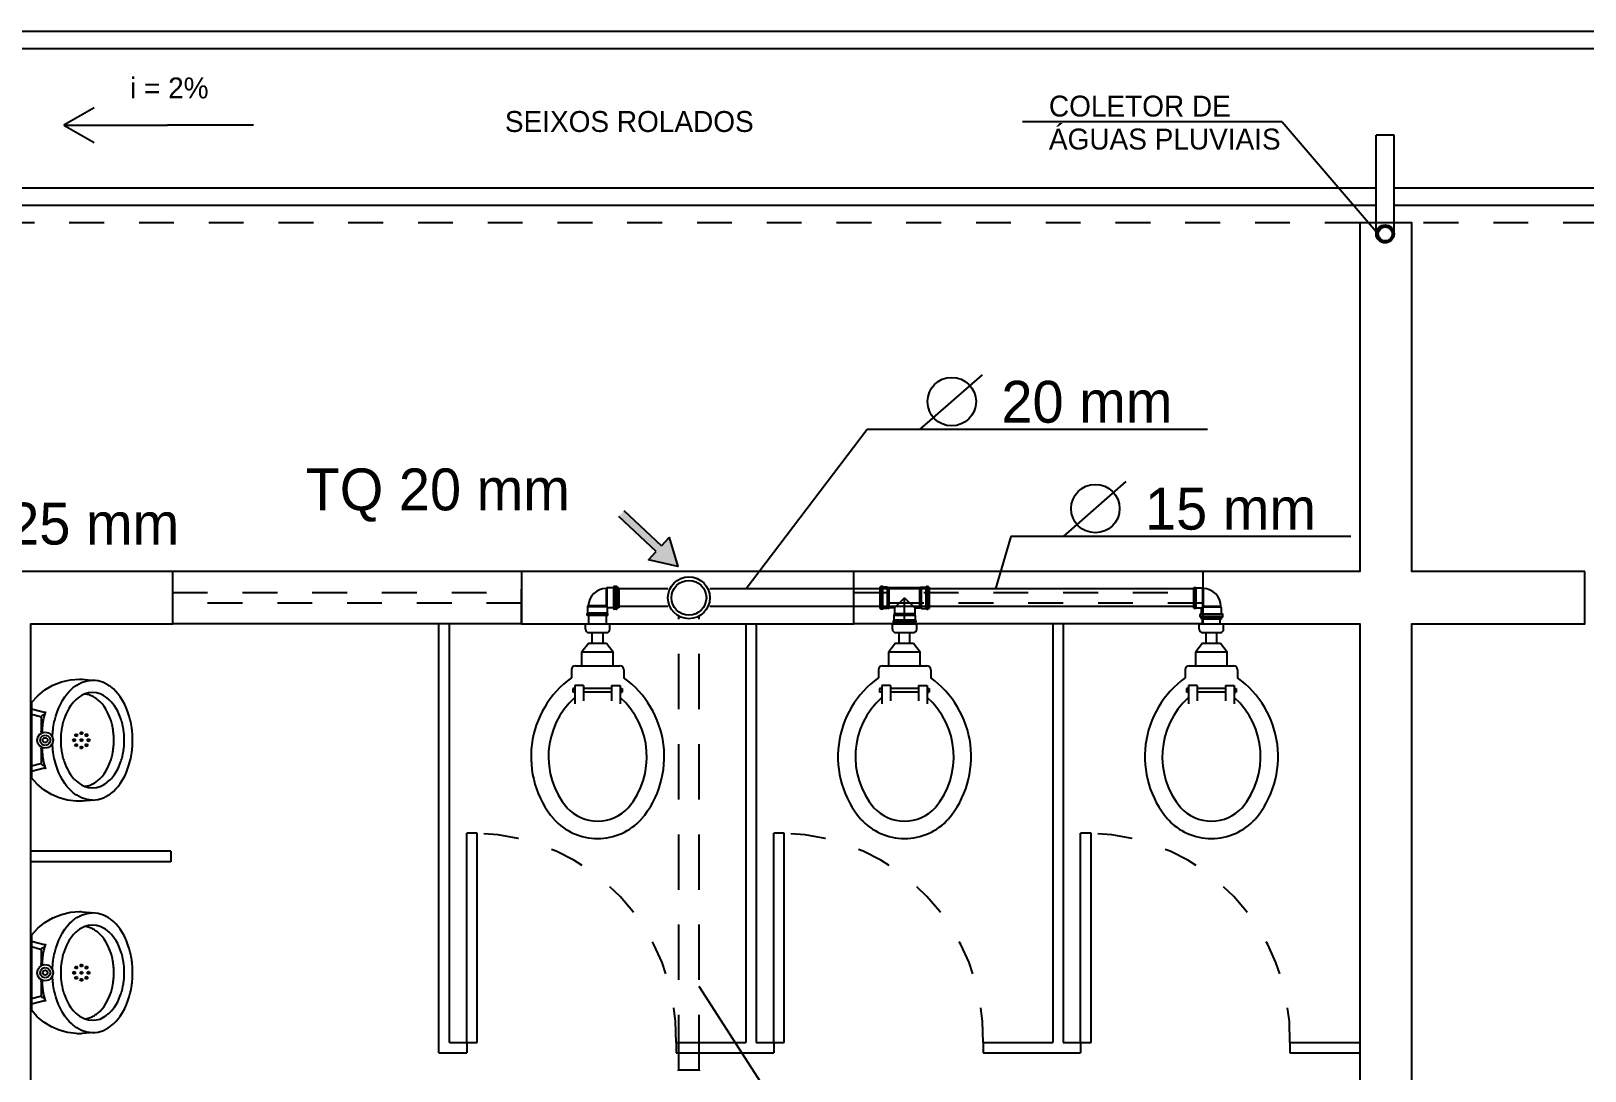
# Model space of a CAD drawing. Header units: millimetres. Extents: x 860.9 to 916.6, y 418 to 464.8.
# Drawn here: x 885.081 to 889.536, y 436.178 to 439.16 of the extents above; entities that cross this region are included whole.
import ezdxf

# ---------------------------------------------------------------- set-up
doc = ezdxf.new("R2010")
doc.units = ezdxf.units.MM
doc.linetypes.add('ACAD_ISO03W100', pattern=[30, 12, -18])
doc.linetypes.add('HIDDEN2', pattern=[4.7625, 3.175, -1.5875])
for name, color, linetype in [('caixa d agua', 1, 'Continuous'), ('can01', 1, 'Continuous'), ('can02', 2, 'Continuous'), ('COTAS-TEXTOS', 1, 'Continuous'), ('ESQUADRIAS', 2, 'Continuous'), ('Fios', 10, 'Continuous'), ('Janela', 2, 'Continuous'), ('pena 01', 1, 'Continuous'), ('pena01', 1, 'Continuous'), ('pena02', 2, 'Continuous'), ('texto hidro', 1, 'Continuous'), ('TIGRECAD', 1, 'Continuous')]:
    doc.layers.add(name, color=color, linetype=linetype)
doc.styles.get("Standard").update_dxf_attribs({"font": 'ERASLGHT.TTF'})

msp = doc.modelspace()

# ---------------------------------------------------------------- hatches: boundary and pattern name
at = {"layer": 'pena01'}
h = msp.add_hatch(color=256, dxfattribs=at)
h.paths.add_polyline_path([(888.9887, 438.578, 1), (888.9372, 438.578, 1)])
h.paths.add_polyline_path([(888.9435, 438.5778, -1), (888.9835, 438.5778, -1)], flags=16)
at = {"layer": 'texto hidro'}
msp.add_hatch(color=256, dxfattribs=at).paths.add_polyline_path([(886.8511, 437.6438), (886.8731, 437.6672), (886.7659, 437.768), (886.7812, 437.7843), (886.8885, 437.6836), (886.9105, 437.707), (886.9355, 437.624)])

# ---------------------------------------------------------------- linework, layer by layer
at = {"layer": 'caixa d agua', "linetype": 'HIDDEN2', "ltscale": 0.05}
for p, q in [((886.9375, 436.18), (886.9375, 437.4822)), ((886.9961, 436.18), (886.9961, 437.4822))]:
    msp.add_line(p, q, dxfattribs=at)
at = {"layer": 'can01'}
msp.add_line((885.7186, 438.8897), (885.4718, 438.8897), dxfattribs=at)
for centre, radius in [((888.963, 438.578), 0.0258), ((888.9635, 438.5778), 0.02)]:
    msp.add_circle(centre, radius, dxfattribs=at)
at = {"layer": 'can02', "color": 0}
for p, q in [((886.4868, 437.6096), (885.4868, 437.6096)), ((888.44, 437.6096), (887.44, 437.6096)), ((886.4868, 437.4596), (885.4868, 437.4596)), ((888.44, 437.4596), (887.44, 437.4596))]:
    msp.add_line(p, q, dxfattribs=at)
for points in [[(889.536, 437.6096), (889.0401, 437.6096), (889.0401, 438.6096), (888.8901, 438.6096), (888.8901, 437.6096), (888.44, 437.6096), (888.44, 437.4596), (888.8901, 437.4596), (888.8901, 435.6596), (888.8901, 434.3096), (885.0801, 434.3096), (885.0801, 434.4096), (884.9301, 434.4096), (884.9301, 434.1596), (889.0401, 434.1596), (889.0401, 437.4596), (889.536, 437.4596)], [(885.4868, 437.6096), (884.5336, 437.6096), (884.5336, 437.4596), (884.9318, 437.4596), (884.9318, 435.6596), (884.0318, 435.6596), (884.0318, 435.5096), (884.9318, 435.5096), (884.9318, 435.2096), (885.0801, 435.2096), (885.0801, 437.4596), (885.4868, 437.4596)], [(887.44, 437.6096), (886.4868, 437.6096), (886.4868, 437.4596), (887.44, 437.4596)]]:
    msp.add_lwpolyline(points, close=True, dxfattribs=at)
at = {"layer": 'ESQUADRIAS', "color": 0}
for p, q in [((887.1301, 437.4596), (887.1301, 436.2596)), ((887.1601, 437.4596), (887.1601, 436.2596)), ((888.0101, 437.4596), (888.0101, 436.2596)), ((888.0401, 437.4596), (888.0401, 436.2596)), ((886.2501, 436.2296), (886.3301, 436.2296)), ((886.2801, 436.2596), (886.3301, 436.2596)), ((886.3301, 436.2596), (886.3301, 436.2296)), ((886.3301, 436.2596), (886.3601, 436.2596)), ((886.9301, 436.2596), (886.9301, 436.2296)), ((886.9301, 436.2596), (887.1301, 436.2596)), ((886.9301, 436.2296), (887.2101, 436.2296)), ((887.1601, 436.2596), (887.2101, 436.2596)), ((887.2101, 436.2596), (887.2101, 436.2296)), ((887.2101, 436.2596), (887.2401, 436.2596)), ((887.8101, 436.2596), (888.0101, 436.2596)), ((887.8101, 436.2596), (887.8101, 436.2296)), ((887.8101, 436.2296), (888.0901, 436.2296)), ((888.0401, 436.2596), (888.0901, 436.2596)), ((888.0901, 436.2596), (888.0901, 436.2296)), ((888.0901, 436.2596), (888.1201, 436.2596)), ((888.6901, 436.2596), (888.6901, 436.2296)), ((888.6901, 436.2596), (888.8901, 436.2596)), ((888.6901, 436.2296), (888.8901, 436.2296))]:
    msp.add_line(p, q, dxfattribs=at)
at = {"layer": 'Fios', "color": 0}
for p, q in [((886.6701, 437.4596), (886.7401, 437.4596)), ((886.6701, 437.4446), (886.6701, 437.4596)), ((886.6801, 437.4346), (886.7301, 437.4346)), ((886.6896, 437.4046), (886.6896, 437.4346)), ((886.7206, 437.4046), (886.7206, 437.4346)), ((886.7401, 437.4446), (886.7401, 437.4596)), ((887.5501, 437.4596), (887.6201, 437.4596)), ((887.5501, 437.4446), (887.5501, 437.4596)), ((887.5501, 437.4596), (887.6201, 437.4596)), ((887.5601, 437.4346), (887.6101, 437.4346)), ((887.5696, 437.4046), (887.5696, 437.4346)), ((887.6006, 437.4046), (887.6006, 437.4346)), ((887.6201, 437.4446), (887.6201, 437.4596)), ((888.4301, 437.4596), (888.5001, 437.4596)), ((888.4301, 437.4446), (888.4301, 437.4596)), ((888.4401, 437.4346), (888.4901, 437.4346)), ((888.4496, 437.4046), (888.4496, 437.4346)), ((888.4806, 437.4046), (888.4806, 437.4346)), ((888.5001, 437.4446), (888.5001, 437.4596)), ((886.6796, 437.4046), (886.6601, 437.3796)), ((886.6796, 437.4046), (886.7306, 437.4046)), ((886.7306, 437.4046), (886.7501, 437.3796)), ((887.5596, 437.4046), (887.5401, 437.3796)), ((887.5596, 437.4046), (887.6106, 437.4046)), ((887.6106, 437.4046), (887.6301, 437.3796)), ((888.4396, 437.4046), (888.4201, 437.3796)), ((888.4396, 437.4046), (888.4906, 437.4046)), ((888.4906, 437.4046), (888.5101, 437.3796)), ((886.6414, 437.3396), (886.7689, 437.3396)), ((886.6601, 437.3396), (886.6601, 437.3796)), ((886.6601, 437.3796), (886.7501, 437.3796)), ((886.7501, 437.3396), (886.7501, 437.3796)), ((887.5214, 437.3396), (887.6489, 437.3396)), ((887.5401, 437.3796), (887.6301, 437.3796)), ((887.5401, 437.3396), (887.5401, 437.3796)), ((887.6301, 437.3396), (887.6301, 437.3796)), ((888.4014, 437.3396), (888.5289, 437.3396)), ((888.4201, 437.3796), (888.5101, 437.3796)), ((888.4201, 437.3396), (888.4201, 437.3796)), ((888.5101, 437.3396), (888.5101, 437.3796)), ((886.6301, 437.3283), (886.6301, 437.3048)), ((886.7801, 437.3283), (886.7801, 437.3048)), ((887.5101, 437.3283), (887.5101, 437.3048)), ((887.6601, 437.3283), (887.6601, 437.3048)), ((888.3901, 437.3283), (888.3901, 437.3048)), ((888.5401, 437.3283), (888.5401, 437.3048)), ((886.6396, 437.2744), (886.6337, 437.2744)), ((886.6337, 437.2744), (886.6337, 437.2637)), ((886.6396, 437.2637), (886.6337, 437.2637)), ((886.6396, 437.2833), (886.6396, 437.2302)), ((886.6646, 437.2833), (886.6396, 437.2833)), ((886.6646, 437.2833), (886.6646, 437.2393)), ((886.745, 437.2744), (886.6646, 437.2744)), ((886.745, 437.2637), (886.6646, 437.2637)), ((886.745, 437.2833), (886.745, 437.2393)), ((886.745, 437.2833), (886.77, 437.2833)), ((886.77, 437.2833), (886.77, 437.2302)), ((886.77, 437.2744), (886.7759, 437.2744)), ((886.77, 437.2637), (886.7759, 437.2637)), ((886.7759, 437.2744), (886.7759, 437.2637)), ((887.5137, 437.2744), (887.5137, 437.2637)), ((887.5196, 437.2744), (887.5137, 437.2744)), ((887.5196, 437.2637), (887.5137, 437.2637)), ((887.5446, 437.2833), (887.5196, 437.2833)), ((887.5196, 437.2833), (887.5196, 437.2302)), ((887.5446, 437.2833), (887.5446, 437.2393)), ((887.625, 437.2744), (887.5446, 437.2744)), ((887.625, 437.2637), (887.5446, 437.2637)), ((887.625, 437.2833), (887.65, 437.2833)), ((887.625, 437.2833), (887.625, 437.2393)), ((887.65, 437.2833), (887.65, 437.2302)), ((887.65, 437.2744), (887.6559, 437.2744)), ((887.65, 437.2637), (887.6559, 437.2637)), ((887.6559, 437.2744), (887.6559, 437.2637)), ((888.3996, 437.2744), (888.3937, 437.2744)), ((888.3937, 437.2744), (888.3937, 437.2637)), ((888.3996, 437.2637), (888.3937, 437.2637)), ((888.3996, 437.2833), (888.3996, 437.2302)), ((888.4246, 437.2833), (888.3996, 437.2833)), ((888.4246, 437.2833), (888.4246, 437.2393)), ((888.505, 437.2744), (888.4246, 437.2744)), ((888.505, 437.2637), (888.4246, 437.2637)), ((888.505, 437.2833), (888.505, 437.2393)), ((888.505, 437.2833), (888.53, 437.2833)), ((888.53, 437.2833), (888.53, 437.2302)), ((888.53, 437.2744), (888.5359, 437.2744)), ((888.53, 437.2637), (888.5359, 437.2637)), ((888.5359, 437.2744), (888.5359, 437.2637))]:
    msp.add_line(p, q, dxfattribs=at)
for points in [[(885.143, 437.2837), (885.1676, 437.2935), (885.1934, 437.2994), (885.2198, 437.3014)], [(885.2114, 437.2842), (885.2256, 437.2916), (885.2409, 437.2964), (885.2568, 437.2984)], [(885.2198, 437.3014), (885.2236, 437.3013)], [(885.2236, 437.3013), (885.2274, 437.3011)], [(885.2274, 437.3011), (885.2625, 437.2979)], [(885.3021, 437.2842), (885.2879, 437.2916), (885.2726, 437.2964), (885.2568, 437.2984)], [(885.0818, 437.2342), (885.0996, 437.2537), (885.1202, 437.2703), (885.143, 437.2837)], [(885.1592, 437.2174), (885.1645, 437.229), (885.1706, 437.2401), (885.1775, 437.2508)], [(885.1775, 437.2508), (885.1835, 437.2586), (885.19, 437.266), (885.197, 437.2731)], [(885.225, 437.254), (885.2196, 437.2507), (885.2144, 437.247), (885.2096, 437.2429)], [(885.2568, 437.2626), (885.2457, 437.2616), (885.235, 437.2588), (885.225, 437.254)], [(885.253, 437.2538), (885.2467, 437.2559), (885.2403, 437.2575), (885.2338, 437.2583)], [(885.2885, 437.254), (885.2785, 437.2588), (885.2678, 437.2616), (885.2568, 437.2626)], [(885.3039, 437.2429), (885.2991, 437.247), (885.2939, 437.2507), (885.2885, 437.254)], [(885.336, 437.2508), (885.33, 437.2586), (885.3235, 437.266), (885.3165, 437.2731)], [(885.3543, 437.2174), (885.349, 437.229), (885.3429, 437.2401), (885.336, 437.2508)], [(885.0818, 437.2342), (885.0818, 437.0183)], [(885.0818, 437.2163), (885.1217, 437.2058)], [(885.1152, 437.1792), (885.1171, 437.1893), (885.1196, 437.1992), (885.1227, 437.209)], [(885.1484, 437.1841), (885.1514, 437.1954), (885.1551, 437.2065), (885.1592, 437.2174)], [(885.1846, 437.2096), (885.1811, 437.2023), (885.178, 437.1949), (885.1753, 437.1874)], [(885.1991, 437.2318), (885.1938, 437.2247), (885.1889, 437.2173), (885.1846, 437.2096)], [(885.2951, 437.215), (885.29, 437.2229), (885.2842, 437.2303), (885.2777, 437.2371)], [(885.3098, 437.1817), (885.3058, 437.1932), (885.3009, 437.2042), (885.2951, 437.215)], [(885.3289, 437.2096), (885.3246, 437.2173), (885.3197, 437.2247), (885.3144, 437.2318)], [(885.3382, 437.1874), (885.3355, 437.1949), (885.3324, 437.2023), (885.3289, 437.2096)], [(885.3651, 437.1841), (885.3621, 437.1954), (885.3584, 437.2065), (885.3543, 437.2174)], [(885.0818, 437.201), (885.108, 437.1942)], [(885.1092, 437.1926), (885.1092, 437.1524)], [(885.1134, 437.1478), (885.1134, 437.1587), (885.114, 437.169), (885.1152, 437.1792)], [(885.0979, 437.1262), (885.0997, 437.1352), (885.1047, 437.1426), (885.112, 437.1476), (885.121, 437.1494)], [(885.121, 437.1031), (885.112, 437.1049), (885.1047, 437.1099), (885.0997, 437.1172), (885.0979, 437.1262)], [(885.1062, 437.1262), (885.1082, 437.1337), (885.1135, 437.1391), (885.121, 437.1411)], [(885.121, 437.1114), (885.1135, 437.1134), (885.1082, 437.1187), (885.1062, 437.1262)], [(885.1109, 437.1491), (885.11, 437.15), (885.1094, 437.1511), (885.1092, 437.1524)], [(885.1146, 437.1481), (885.112, 437.1485), (885.1109, 437.1491)], [(885.121, 437.1494), (885.1301, 437.1476), (885.1374, 437.1426), (885.1424, 437.1352), (885.1442, 437.1262)], [(885.121, 437.1411), (885.1286, 437.1391), (885.1339, 437.1337), (885.1359, 437.1262)], [(885.1359, 437.1262), (885.1339, 437.1187), (885.1286, 437.1134), (885.121, 437.1114)], [(885.1442, 437.1262), (885.1424, 437.1172), (885.1374, 437.1099), (885.1301, 437.1049), (885.121, 437.1031)], [(885.1657, 437.1318), (885.1656, 437.1262)], [(885.1656, 437.1262), (885.1657, 437.1207)], [(885.2008, 437.1262), (885.2012, 437.1279), (885.2024, 437.1291), (885.2041, 437.1295)], [(885.2041, 437.1229), (885.2024, 437.1234), (885.2012, 437.1246), (885.2008, 437.1262)], [(885.2041, 437.1295), (885.2057, 437.1291), (885.2069, 437.1279), (885.2074, 437.1262)], [(885.2074, 437.1262), (885.2069, 437.1246), (885.2057, 437.1234), (885.2041, 437.1229)], [(885.2068, 437.1408), (885.2073, 437.1425), (885.2085, 437.1437), (885.2101, 437.1442)], [(885.2101, 437.1375), (885.2085, 437.138), (885.2073, 437.1392), (885.2068, 437.1408)], [(885.2101, 437.1442), (885.2118, 437.1437), (885.213, 437.1425), (885.2134, 437.1408)], [(885.2134, 437.1408), (885.213, 437.1392), (885.2118, 437.138), (885.2101, 437.1375)], [(885.2214, 437.1469), (885.2219, 437.1486), (885.2231, 437.1497), (885.2247, 437.1502)], [(885.2247, 437.1436), (885.2231, 437.144), (885.2219, 437.1452), (885.2214, 437.1469)], [(885.2214, 437.1262), (885.2219, 437.1279), (885.2231, 437.1291), (885.2247, 437.1295)], [(885.2247, 437.1229), (885.2231, 437.1234), (885.2219, 437.1246), (885.2214, 437.1262)], [(885.2247, 437.1502), (885.2264, 437.1497), (885.2276, 437.1486), (885.228, 437.1469)], [(885.228, 437.1469), (885.2276, 437.1452), (885.2264, 437.144), (885.2247, 437.1436)], [(885.2247, 437.1295), (885.2264, 437.1291), (885.2276, 437.1279), (885.228, 437.1262)], [(885.228, 437.1262), (885.2276, 437.1246), (885.2264, 437.1234), (885.2247, 437.1229)], [(885.236, 437.1408), (885.2365, 437.1425), (885.2377, 437.1437), (885.2393, 437.1442)], [(885.2393, 437.1375), (885.2377, 437.138), (885.2365, 437.1392), (885.236, 437.1408)], [(885.2393, 437.1442), (885.241, 437.1437), (885.2422, 437.1425), (885.2426, 437.1408)], [(885.2426, 437.1408), (885.2422, 437.1392), (885.241, 437.138), (885.2393, 437.1375)], [(885.2421, 437.1262), (885.2425, 437.1279), (885.2437, 437.1291), (885.2454, 437.1295)], [(885.2454, 437.1229), (885.2437, 437.1234), (885.2425, 437.1246), (885.2421, 437.1262)], [(885.2454, 437.1295), (885.247, 437.1291), (885.2482, 437.1279), (885.2487, 437.1262)], [(885.2487, 437.1262), (885.2482, 437.1246), (885.247, 437.1234), (885.2454, 437.1229)], [(885.3479, 437.1262), (885.3478, 437.1318)], [(885.3478, 437.1207), (885.3479, 437.1262)], [(885.1092, 437.1001), (885.1094, 437.1014), (885.11, 437.1025), (885.1109, 437.1034)], [(885.1092, 437.1001), (885.1092, 437.0597)], [(885.1109, 437.1034), (885.112, 437.104), (885.1146, 437.1044)], [(885.1152, 437.0733), (885.114, 437.0835), (885.1134, 437.0937), (885.1134, 437.1046)], [(885.1227, 437.0435), (885.1196, 437.0533), (885.1171, 437.0632), (885.1152, 437.0733)], [(885.2068, 437.1116), (885.2073, 437.1133), (885.2085, 437.1145), (885.2101, 437.1149)], [(885.2101, 437.1083), (885.2085, 437.1088), (885.2073, 437.11), (885.2068, 437.1116)], [(885.2101, 437.1149), (885.2118, 437.1145), (885.213, 437.1133), (885.2134, 437.1116)], [(885.2134, 437.1116), (885.213, 437.11), (885.2118, 437.1088), (885.2101, 437.1083)], [(885.2214, 437.1056), (885.2219, 437.1073), (885.2231, 437.1084), (885.2247, 437.1089)], [(885.2247, 437.1023), (885.2231, 437.1027), (885.2219, 437.1039), (885.2214, 437.1056)], [(885.2247, 437.1089), (885.2264, 437.1084), (885.2276, 437.1073), (885.228, 437.1056)], [(885.228, 437.1056), (885.2276, 437.1039), (885.2264, 437.1027), (885.2247, 437.1023)], [(885.236, 437.1116), (885.2365, 437.1133), (885.2377, 437.1145), (885.2393, 437.1149)], [(885.2393, 437.1083), (885.2377, 437.1088), (885.2365, 437.11), (885.236, 437.1116)], [(885.2393, 437.1149), (885.241, 437.1145), (885.2422, 437.1133), (885.2426, 437.1116)], [(885.2426, 437.1116), (885.2422, 437.11), (885.241, 437.1088), (885.2393, 437.1083)], [(885.108, 437.0583), (885.0818, 437.0514)], [(885.1217, 437.0467), (885.0818, 437.0362)], [(885.1592, 437.035), (885.1551, 437.046), (885.1514, 437.0571), (885.1484, 437.0684)], [(885.1775, 437.0017), (885.1706, 437.0123), (885.1645, 437.0235), (885.1592, 437.035)], [(885.1753, 437.0651), (885.178, 437.0576), (885.1811, 437.0501), (885.1846, 437.0429)], [(885.1846, 437.0429), (885.1889, 437.0352), (885.1938, 437.0278), (885.1991, 437.0207)], [(885.2777, 437.0153), (885.2842, 437.0222), (885.29, 437.0296), (885.2951, 437.0375)], [(885.2951, 437.0375), (885.3009, 437.0482), (885.3058, 437.0593), (885.3098, 437.0708)], [(885.3144, 437.0207), (885.3197, 437.0278), (885.3245, 437.0352), (885.3289, 437.0429)], [(885.3289, 437.0429), (885.3324, 437.0501), (885.3355, 437.0576), (885.3382, 437.0651)], [(885.336, 437.0017), (885.3429, 437.0123), (885.349, 437.0235), (885.3543, 437.035)], [(885.3543, 437.035), (885.3584, 437.046), (885.3621, 437.0571), (885.3651, 437.0684)], [(885.1387, 436.971), (885.1176, 436.984), (885.0985, 436.9999), (885.0818, 437.0183)], [(885.197, 436.9794), (885.19, 436.9865), (885.1835, 436.9938), (885.1775, 437.0017)], [(885.2096, 437.0096), (885.2144, 437.0055), (885.2196, 437.0018), (885.225, 436.9985)], [(885.225, 436.9985), (885.235, 436.9937), (885.2457, 436.9909), (885.2568, 436.9899)], [(885.2338, 436.9942), (885.2403, 436.995), (885.2467, 436.9965), (885.253, 436.9987)], [(885.2568, 436.9899), (885.2679, 436.9907), (885.2786, 436.9935), (885.2885, 436.9985)], [(885.3011, 437.0079), (885.3039, 437.0096)], [(885.3039, 437.0096), (885.3078, 437.0129), (885.3112, 437.0167), (885.3144, 437.0207)], [(885.3165, 436.9794), (885.3235, 436.9865), (885.33, 436.9938), (885.336, 437.0017)], [(885.2102, 436.9516), (885.1855, 436.9545), (885.1616, 436.961), (885.1387, 436.971)], [(885.2568, 436.9541), (885.2409, 436.9561), (885.2256, 436.9608), (885.2114, 436.9683)], [(885.2625, 436.9546), (885.2274, 436.9514)], [(885.2568, 436.9541), (885.2726, 436.9561), (885.2879, 436.9608), (885.3021, 436.9683)], [(885.143, 436.617), (885.1676, 436.6268), (885.1934, 436.6327), (885.2198, 436.6347)], [(885.2114, 436.6175), (885.2256, 436.625), (885.2409, 436.6298), (885.2568, 436.6317)], [(885.2198, 436.6347), (885.2236, 436.6346)], [(885.2236, 436.6346), (885.2274, 436.6344)], [(885.2274, 436.6344), (885.2625, 436.6312)], [(885.3021, 436.6175), (885.2879, 436.625), (885.2726, 436.6298), (885.2568, 436.6317)], [(885.0818, 436.5675), (885.0996, 436.5871), (885.1202, 436.6037), (885.143, 436.617)], [(885.1592, 436.5508), (885.1645, 436.5623), (885.1706, 436.5735), (885.1775, 436.5841)], [(885.1775, 436.5841), (885.1835, 436.592), (885.19, 436.5993), (885.197, 436.6064)], [(885.225, 436.5874), (885.2196, 436.584), (885.2144, 436.5803), (885.2096, 436.5762)], [(885.2568, 436.5959), (885.2457, 436.5949), (885.235, 436.5921), (885.225, 436.5874)], [(885.253, 436.5871), (885.2467, 436.5893), (885.2403, 436.5908), (885.2338, 436.5916)], [(885.2885, 436.5874), (885.2785, 436.5921), (885.2678, 436.5949), (885.2568, 436.5959)], [(885.3039, 436.5762), (885.2991, 436.5803), (885.2939, 436.584), (885.2885, 436.5874)], [(885.336, 436.5841), (885.33, 436.592), (885.3235, 436.5993), (885.3165, 436.6064)], [(885.3543, 436.5508), (885.349, 436.5623), (885.3429, 436.5735), (885.336, 436.5841)], [(885.0818, 436.5675), (885.0818, 436.3517)], [(885.0818, 436.5496), (885.1217, 436.5391)], [(885.1152, 436.5125), (885.1171, 436.5226), (885.1196, 436.5326), (885.1227, 436.5423)], [(885.1484, 436.5174), (885.1514, 436.5287), (885.1551, 436.5398), (885.1592, 436.5508)], [(885.1846, 436.5429), (885.1811, 436.5357), (885.178, 436.5283), (885.1753, 436.5207)], [(885.1991, 436.5651), (885.1938, 436.558), (885.1889, 436.5506), (885.1846, 436.5429)], [(885.2951, 436.5483), (885.29, 436.5562), (885.2842, 436.5636), (885.2777, 436.5705)], [(885.3098, 436.515), (885.3058, 436.5265), (885.3009, 436.5376), (885.2951, 436.5483)], [(885.3289, 436.5429), (885.3246, 436.5506), (885.3197, 436.558), (885.3144, 436.5651)], [(885.3382, 436.5207), (885.3355, 436.5283), (885.3324, 436.5357), (885.3289, 436.5429)], [(885.3651, 436.5174), (885.3621, 436.5287), (885.3584, 436.5398), (885.3543, 436.5508)], [(885.0818, 436.5344), (885.108, 436.5275)], [(885.1092, 436.5259), (885.1092, 436.4857)], [(885.1134, 436.4812), (885.1134, 436.4921), (885.114, 436.5023), (885.1152, 436.5125)], [(885.0979, 436.4596), (885.0997, 436.4686), (885.1047, 436.4759), (885.112, 436.4809), (885.121, 436.4827)], [(885.121, 436.4364), (885.112, 436.4383), (885.1047, 436.4432), (885.0997, 436.4506), (885.0979, 436.4596)], [(885.1062, 436.4596), (885.1082, 436.4671), (885.1135, 436.4724), (885.121, 436.4744)], [(885.121, 436.4447), (885.1135, 436.4467), (885.1082, 436.4521), (885.1062, 436.4596)], [(885.1109, 436.4824), (885.11, 436.4833), (885.1094, 436.4845), (885.1092, 436.4857)], [(885.1146, 436.4814), (885.112, 436.4818), (885.1109, 436.4824)], [(885.121, 436.4827), (885.1301, 436.4809), (885.1374, 436.4759), (885.1424, 436.4686), (885.1442, 436.4596)], [(885.121, 436.4744), (885.1286, 436.4724), (885.1339, 436.4671), (885.1359, 436.4596)], [(885.1442, 436.4596), (885.1424, 436.4506), (885.1374, 436.4432), (885.1301, 436.4383), (885.121, 436.4364)], [(885.1359, 436.4596), (885.1339, 436.4521), (885.1286, 436.4467), (885.121, 436.4447)], [(885.1657, 436.4651), (885.1656, 436.4596)], [(885.1656, 436.4596), (885.1657, 436.454)], [(885.2008, 436.4596), (885.2012, 436.4612), (885.2024, 436.4624), (885.2041, 436.4629)], [(885.2041, 436.4563), (885.2024, 436.4567), (885.2012, 436.4579), (885.2008, 436.4596)], [(885.2041, 436.4629), (885.2057, 436.4624), (885.2069, 436.4612), (885.2074, 436.4596)], [(885.2074, 436.4596), (885.2069, 436.4579), (885.2057, 436.4567), (885.2041, 436.4563)], [(885.2068, 436.4742), (885.2073, 436.4758), (885.2085, 436.477), (885.2101, 436.4775)], [(885.2101, 436.4709), (885.2085, 436.4713), (885.2073, 436.4725), (885.2068, 436.4742)], [(885.2068, 436.445), (885.2073, 436.4466), (885.2085, 436.4478), (885.2101, 436.4483)], [(885.2101, 436.4775), (885.2118, 436.477), (885.213, 436.4758), (885.2134, 436.4742)], [(885.2134, 436.4742), (885.213, 436.4725), (885.2118, 436.4713), (885.2101, 436.4709)], [(885.2101, 436.4483), (885.2118, 436.4478), (885.213, 436.4466), (885.2134, 436.445)], [(885.2214, 436.4802), (885.2219, 436.4819), (885.2231, 436.4831), (885.2247, 436.4835)], [(885.2247, 436.4769), (885.2231, 436.4774), (885.2219, 436.4786), (885.2214, 436.4802)], [(885.2214, 436.4596), (885.2219, 436.4612), (885.2231, 436.4624), (885.2247, 436.4629)], [(885.2247, 436.4563), (885.2231, 436.4567), (885.2219, 436.4579), (885.2214, 436.4596)], [(885.2247, 436.4835), (885.2264, 436.4831), (885.2276, 436.4819), (885.228, 436.4802)], [(885.228, 436.4802), (885.2276, 436.4786), (885.2264, 436.4774), (885.2247, 436.4769)], [(885.2247, 436.4629), (885.2264, 436.4624), (885.2276, 436.4612), (885.228, 436.4596)], [(885.228, 436.4596), (885.2276, 436.4579), (885.2264, 436.4567), (885.2247, 436.4563)], [(885.236, 436.4742), (885.2365, 436.4758), (885.2377, 436.477), (885.2393, 436.4775)], [(885.2393, 436.4709), (885.2377, 436.4713), (885.2365, 436.4725), (885.236, 436.4742)], [(885.236, 436.445), (885.2365, 436.4466), (885.2377, 436.4478), (885.2393, 436.4483)], [(885.2393, 436.4775), (885.241, 436.477), (885.2422, 436.4758), (885.2426, 436.4742)], [(885.2426, 436.4742), (885.2422, 436.4725), (885.241, 436.4713), (885.2393, 436.4709)], [(885.2393, 436.4483), (885.241, 436.4478), (885.2422, 436.4466), (885.2426, 436.445)], [(885.2421, 436.4596), (885.2425, 436.4612), (885.2437, 436.4624), (885.2454, 436.4629)], [(885.2454, 436.4563), (885.2437, 436.4567), (885.2425, 436.4579), (885.2421, 436.4596)], [(885.2454, 436.4629), (885.247, 436.4624), (885.2482, 436.4612), (885.2487, 436.4596)], [(885.2487, 436.4596), (885.2482, 436.4579), (885.247, 436.4567), (885.2454, 436.4563)], [(885.3479, 436.4596), (885.3478, 436.4651)], [(885.3478, 436.454), (885.3479, 436.4596)], [(885.1092, 436.4334), (885.1094, 436.4347), (885.11, 436.4358), (885.1109, 436.4367)], [(885.1092, 436.4334), (885.1092, 436.393)], [(885.1109, 436.4367), (885.112, 436.4373), (885.1146, 436.4377)], [(885.1152, 436.4066), (885.114, 436.4168), (885.1134, 436.4271), (885.1134, 436.438)], [(885.1227, 436.3768), (885.1196, 436.3866), (885.1171, 436.3965), (885.1152, 436.4066)], [(885.2101, 436.4417), (885.2085, 436.4421), (885.2073, 436.4433), (885.2068, 436.445)], [(885.2134, 436.445), (885.213, 436.4433), (885.2118, 436.4421), (885.2101, 436.4417)], [(885.2214, 436.4389), (885.2219, 436.4406), (885.2231, 436.4418), (885.2247, 436.4422)], [(885.2247, 436.4356), (885.2231, 436.4361), (885.2219, 436.4373), (885.2214, 436.4389)], [(885.2247, 436.4422), (885.2264, 436.4418), (885.2276, 436.4406), (885.228, 436.4389)], [(885.228, 436.4389), (885.2276, 436.4373), (885.2264, 436.4361), (885.2247, 436.4356)], [(885.2393, 436.4417), (885.2377, 436.4421), (885.2365, 436.4433), (885.236, 436.445)], [(885.2426, 436.445), (885.2422, 436.4433), (885.241, 436.4421), (885.2393, 436.4417)], [(885.2951, 436.3709), (885.3009, 436.3816), (885.3058, 436.3927), (885.3098, 436.4041)], [(885.108, 436.3916), (885.0818, 436.3848)], [(885.1217, 436.38), (885.0818, 436.3696)], [(885.1592, 436.3684), (885.1551, 436.3793), (885.1514, 436.3904), (885.1484, 436.4017)], [(885.1775, 436.335), (885.1706, 436.3457), (885.1645, 436.3568), (885.1592, 436.3684)], [(885.1753, 436.3985), (885.178, 436.3909), (885.1811, 436.3835), (885.1846, 436.3762)], [(885.1846, 436.3762), (885.1889, 436.3685), (885.1938, 436.3611), (885.1991, 436.354)], [(885.2777, 436.3487), (885.2842, 436.3555), (885.29, 436.3629), (885.2951, 436.3709)], [(885.3144, 436.354), (885.3197, 436.3612), (885.3245, 436.3685), (885.3289, 436.3762)], [(885.3289, 436.3762), (885.3324, 436.3835), (885.3355, 436.3909), (885.3382, 436.3985)], [(885.336, 436.335), (885.3429, 436.3457), (885.349, 436.3568), (885.3543, 436.3684)], [(885.3543, 436.3684), (885.3584, 436.3793), (885.3621, 436.3904), (885.3651, 436.4017)], [(885.1387, 436.3043), (885.1176, 436.3173), (885.0985, 436.3332), (885.0818, 436.3517)], [(885.197, 436.3128), (885.19, 436.3198), (885.1835, 436.3272), (885.1775, 436.335)], [(885.2096, 436.3429), (885.2144, 436.3388), (885.2196, 436.3351), (885.225, 436.3318)], [(885.225, 436.3318), (885.235, 436.3271), (885.2457, 436.3242), (885.2568, 436.3232)], [(885.2338, 436.3275), (885.2403, 436.3284), (885.2467, 436.3299), (885.253, 436.332)], [(885.2568, 436.3232), (885.2679, 436.3241), (885.2786, 436.3268), (885.2885, 436.3318)], [(885.3011, 436.3413), (885.3039, 436.3429)], [(885.3039, 436.3429), (885.3078, 436.3462), (885.3112, 436.35), (885.3144, 436.354)], [(885.3165, 436.3128), (885.3235, 436.3198), (885.33, 436.3272), (885.336, 436.335)], [(885.2102, 436.285), (885.1855, 436.2878), (885.1616, 436.2944), (885.1387, 436.3043)], [(885.2568, 436.2874), (885.2409, 436.2894), (885.2256, 436.2942), (885.2114, 436.3016)], [(885.2625, 436.2879), (885.2274, 436.2848)], [(885.2568, 436.2874), (885.2726, 436.2894), (885.2879, 436.2942), (885.3021, 436.3016)]]:
    msp.add_lwpolyline(points, dxfattribs=at)
for points in [[(885.197, 437.2731), (885.2015, 437.2771, -0.029431), (885.2114, 437.2842)], [(885.2637, 437.2482, 0.04999), (885.253, 437.2538)], [(885.3165, 437.2731), (885.312, 437.2771, 0.029425), (885.3021, 437.2842)], [(885.2096, 437.2429, 0.020792), (885.2024, 437.2357), (885.1991, 437.2318)], [(885.2777, 437.2371), (885.2733, 437.2411, 0.029703), (885.2637, 437.2482)], [(885.3144, 437.2318), (885.3111, 437.2357, 0.020792), (885.3039, 437.2429)], [(885.108, 437.1942, -0.16918), (885.1089, 437.1936)], [(885.1089, 437.1936, -0.165857), (885.1092, 437.1926)], [(885.1092, 437.1926, -0.171026), (885.1101, 437.1954)], [(885.1101, 437.1954, -0.171059), (885.1125, 437.1968)], [(885.1171, 437.1989, -0.103814), (885.1125, 437.1968)], [(885.1205, 437.2027, -0.103795), (885.1171, 437.1989)], [(885.1429, 437.1507, -0.015738), (885.1442, 437.1618)], [(885.1442, 437.1618, -0.020456), (885.1484, 437.1841)], [(885.1694, 437.1651, 0.01508), (885.167, 437.1504), (885.1663, 437.1429)], [(885.1753, 437.1874, 0.018631), (885.171, 437.1726), (885.1694, 437.1651)], [(885.3151, 437.1595), (885.3136, 437.167, 0.016262), (885.3098, 437.1817)], [(885.3441, 437.1651), (885.3425, 437.1726, 0.018626), (885.3382, 437.1874)], [(885.3472, 437.1429), (885.3465, 437.1504, 0.015079), (885.3441, 437.1651)], [(885.3693, 437.1618, 0.020461), (885.3651, 437.1841)], [(885.3706, 437.1507, 0.015735), (885.3693, 437.1618)], [(885.1141, 437.1262, -1), (885.128, 437.1262)], [(885.128, 437.1262, -1), (885.1141, 437.1262)], [(885.142, 437.1359, -0.010835), (885.1429, 437.1507)], [(885.1429, 437.1018, -0.010834), (885.142, 437.1166)], [(885.1663, 437.1429, 0.013893), (885.1657, 437.1318)], [(885.1657, 437.1207, 0.013893), (885.1663, 437.1096)], [(885.3167, 437.1484, 0.015643), (885.3151, 437.1595)], [(885.3176, 437.1373, 0.013175), (885.3167, 437.1484)], [(885.3179, 437.1262, 0.014052), (885.3176, 437.1373)], [(885.3176, 437.1152, 0.014052), (885.3179, 437.1262)], [(885.3478, 437.1318, 0.012771), (885.3472, 437.1429)], [(885.3472, 437.1096, 0.012772), (885.3478, 437.1207)], [(885.3718, 437.1262, 0.017734), (885.3706, 437.1507)], [(885.3706, 437.1018, 0.017734), (885.3718, 437.1262)], [(885.1442, 437.0906, -0.015739), (885.1429, 437.1018)], [(885.1484, 437.0684, -0.020455), (885.1442, 437.0906)], [(885.1663, 437.1096), (885.167, 437.1021, 0.015079), (885.1694, 437.0873)], [(885.1694, 437.0873), (885.171, 437.0799, 0.018631), (885.1753, 437.0651)], [(885.3098, 437.0708, 0.016259), (885.3136, 437.0855), (885.3151, 437.093)], [(885.3151, 437.093, 0.015642), (885.3167, 437.1041)], [(885.3167, 437.1041, 0.013175), (885.3176, 437.1152)], [(885.3382, 437.0651, 0.018626), (885.3425, 437.0799), (885.3441, 437.0873)], [(885.3441, 437.0873, 0.015078), (885.3465, 437.1021), (885.3472, 437.1096)], [(885.3651, 437.0684, 0.02046), (885.3693, 437.0906)], [(885.3693, 437.0906, 0.015737), (885.3706, 437.1018)], [(885.1089, 437.0589, -0.16594), (885.108, 437.0583)], [(885.1092, 437.0597, -0.165884), (885.1089, 437.0589)], [(885.1101, 437.0571, -0.171026), (885.1092, 437.0597)], [(885.1125, 437.0557, -0.171066), (885.1101, 437.0571)], [(885.1125, 437.0557, -0.103794), (885.1171, 437.0536)], [(885.1171, 437.0536, -0.103805), (885.1205, 437.0498)], [(885.1991, 437.0207), (885.2024, 437.0168, 0.02081), (885.2096, 437.0096)], [(885.253, 436.9987, 0.050002), (885.2637, 437.0043)], [(885.2637, 437.0043, 0.02971), (885.2733, 437.0113), (885.2777, 437.0153)], [(885.2885, 436.9985), (885.2928, 437.0015, -0.021616), (885.3011, 437.0079)], [(885.2114, 436.9683, -0.029418), (885.2015, 436.9754), (885.197, 436.9794)], [(885.2188, 436.9511, -0.025506), (885.2102, 436.9516)], [(885.2274, 436.9514, -0.025489), (885.2188, 436.9511)], [(885.3021, 436.9683, 0.029412), (885.312, 436.9754), (885.3165, 436.9794)], [(885.197, 436.6064), (885.2015, 436.6104, -0.029431), (885.2114, 436.6175)], [(885.2637, 436.5816, 0.04999), (885.253, 436.5871)], [(885.2777, 436.5705), (885.2733, 436.5745, 0.029703), (885.2637, 436.5816)], [(885.3165, 436.6064), (885.312, 436.6104, 0.029425), (885.3021, 436.6175)], [(885.2096, 436.5762, 0.020792), (885.2024, 436.569), (885.1991, 436.5651)], [(885.3144, 436.5651), (885.3111, 436.569, 0.020792), (885.3039, 436.5762)], [(885.108, 436.5275, -0.16918), (885.1089, 436.5269)], [(885.1089, 436.5269, -0.165857), (885.1092, 436.5259)], [(885.1092, 436.5259, -0.171026), (885.1101, 436.5287)], [(885.1101, 436.5287, -0.171059), (885.1125, 436.5302)], [(885.1171, 436.5322, -0.103814), (885.1125, 436.5302)], [(885.1205, 436.536, -0.103795), (885.1171, 436.5322)], [(885.1429, 436.484, -0.015738), (885.1442, 436.4952)], [(885.1442, 436.4952, -0.020456), (885.1484, 436.5174)], [(885.1694, 436.4985, 0.01508), (885.167, 436.4837), (885.1663, 436.4762)], [(885.1753, 436.5207, 0.018631), (885.171, 436.506), (885.1694, 436.4985)], [(885.3151, 436.4928), (885.3136, 436.5003, 0.016262), (885.3098, 436.515)], [(885.3167, 436.4818, 0.015643), (885.3151, 436.4928)], [(885.3441, 436.4985), (885.3425, 436.506, 0.018626), (885.3382, 436.5207)], [(885.3472, 436.4762), (885.3465, 436.4837, 0.015079), (885.3441, 436.4985)], [(885.3693, 436.4952, 0.020461), (885.3651, 436.5174)], [(885.3706, 436.484, 0.015735), (885.3693, 436.4952)], [(885.1141, 436.4596, -1), (885.128, 436.4596)], [(885.128, 436.4596, -1), (885.1141, 436.4596)], [(885.142, 436.4692, -0.010835), (885.1429, 436.484)], [(885.1429, 436.4351, -0.010834), (885.142, 436.45)], [(885.1663, 436.4762, 0.013893), (885.1657, 436.4651)], [(885.1657, 436.454, 0.013893), (885.1663, 436.4429)], [(885.3176, 436.4707, 0.013175), (885.3167, 436.4818)], [(885.3167, 436.4374, 0.013175), (885.3176, 436.4485)], [(885.3179, 436.4596, 0.014052), (885.3176, 436.4707)], [(885.3176, 436.4485, 0.014052), (885.3179, 436.4596)], [(885.3478, 436.4651, 0.012771), (885.3472, 436.4762)], [(885.3472, 436.4429, 0.012772), (885.3478, 436.454)], [(885.3718, 436.4596, 0.017734), (885.3706, 436.484)], [(885.3706, 436.4351, 0.017734), (885.3718, 436.4596)], [(885.1442, 436.424, -0.015739), (885.1429, 436.4351)], [(885.1484, 436.4017, -0.020455), (885.1442, 436.424)], [(885.1663, 436.4429), (885.167, 436.4355, 0.015079), (885.1694, 436.4207)], [(885.1694, 436.4207), (885.171, 436.4132, 0.018631), (885.1753, 436.3985)], [(885.3098, 436.4041, 0.016259), (885.3136, 436.4188), (885.3151, 436.4263)], [(885.3151, 436.4263, 0.015642), (885.3167, 436.4374)], [(885.3382, 436.3985, 0.018626), (885.3425, 436.4132), (885.3441, 436.4207)], [(885.3441, 436.4207, 0.015078), (885.3465, 436.4355), (885.3472, 436.4429)], [(885.3651, 436.4017, 0.02046), (885.3693, 436.424)], [(885.3693, 436.424, 0.015737), (885.3706, 436.4351)], [(885.1089, 436.3922, -0.16594), (885.108, 436.3916)], [(885.1092, 436.393, -0.165884), (885.1089, 436.3922)], [(885.1101, 436.3904, -0.171026), (885.1092, 436.393)], [(885.1125, 436.389, -0.171066), (885.1101, 436.3904)], [(885.1125, 436.389, -0.103794), (885.1171, 436.3869)], [(885.1171, 436.3869, -0.103805), (885.1205, 436.3831)], [(885.1991, 436.354), (885.2024, 436.3501, 0.02081), (885.2096, 436.3429)], [(885.253, 436.332, 0.050002), (885.2637, 436.3376)], [(885.2637, 436.3376, 0.02971), (885.2733, 436.3447), (885.2777, 436.3487)], [(885.2885, 436.3318), (885.2928, 436.3349, -0.021616), (885.3011, 436.3413)], [(885.2114, 436.3016, -0.029418), (885.2015, 436.3087), (885.197, 436.3128)], [(885.2188, 436.2844, -0.025506), (885.2102, 436.285)], [(885.2274, 436.2848, -0.025489), (885.2188, 436.2844)], [(885.3021, 436.3016, 0.029412), (885.312, 436.3087), (885.3165, 436.3128)]]:
    msp.add_lwpolyline(points, format="xyb", dxfattribs=at)
for centre, radius, start, end in [((886.6801, 437.4446), 0.01, 180, 270), ((886.7301, 437.4446), 0.01, 270, 0), ((887.5601, 437.4446), 0.01, 180, 270), ((887.6101, 437.4446), 0.01, 270, 0), ((888.4401, 437.4446), 0.01, 180, 270), ((888.4901, 437.4446), 0.01, 270, 0), ((886.6414, 437.3283), 0.0113, 90, 180), ((886.7689, 437.3283), 0.0113, 0, 90), ((887.5214, 437.3283), 0.0113, 90, 180), ((887.6489, 437.3283), 0.0113, 0, 90), ((888.4014, 437.3283), 0.0113, 90, 180), ((888.5289, 437.3283), 0.0113, 0, 90), ((886.7919, 437.079), 0.2778, 125.617, 220.0252), ((886.6184, 437.079), 0.2778, 319.9748, 54.383), ((887.6719, 437.079), 0.2778, 125.617, 220.0252), ((887.4984, 437.079), 0.2778, 319.9748, 54.383), ((888.5519, 437.079), 0.2778, 125.617, 220.0252), ((888.3784, 437.079), 0.2778, 319.9748, 54.383), ((886.7919, 437.079), 0.2278, 131.96, 220.0252), ((886.6184, 437.079), 0.2278, 319.9748, 48.2569), ((887.6719, 437.079), 0.2278, 131.96, 220.0252), ((887.4984, 437.079), 0.2278, 319.9748, 48.2569), ((888.5519, 437.079), 0.2278, 131.96, 220.0252), ((888.3784, 437.079), 0.2278, 319.9748, 48.2569), ((886.7051, 437.0137), 0.1695, 221.9961, 318.0039), ((886.7051, 437.0137), 0.1195, 221.9961, 318.0039), ((887.5851, 437.0137), 0.1695, 221.9961, 318.0039), ((887.5851, 437.0137), 0.1195, 221.9961, 318.0039), ((888.4651, 437.0137), 0.1695, 221.9961, 318.0039), ((888.4651, 437.0137), 0.1195, 221.9961, 318.0039)]:
    msp.add_arc(centre, radius, start, end, dxfattribs=at)
at = {"layer": 'Janela', "color": 0}
for p, q in [((886.3601, 436.8596), (886.3301, 436.8596)), ((886.3301, 436.2596), (886.3301, 436.8596)), ((886.3601, 436.2596), (886.3601, 436.8596)), ((887.2401, 436.8596), (887.2101, 436.8596)), ((887.2101, 436.2596), (887.2101, 436.8596)), ((887.2401, 436.2596), (887.2401, 436.8596)), ((888.1201, 436.8596), (888.0901, 436.8596)), ((888.0901, 436.2596), (888.0901, 436.8596)), ((888.1201, 436.2596), (888.1201, 436.8596))]:
    msp.add_line(p, q, dxfattribs=at)
at = {"layer": 'pena 01', "color": 0, "linetype": 'ACAD_ISO03W100', "ltscale": 0.005}
for p, q in [((888.8901, 438.6096), (882.9318, 438.6096)), ((895.1735, 438.6096), (889.0401, 438.6096)), ((885.4868, 437.4596), (885.4868, 437.6096)), ((886.4868, 437.4596), (886.4868, 437.6096)), ((887.44, 437.4596), (887.44, 437.6096)), ((887.44, 437.4596), (887.44, 437.6096)), ((888.44, 437.4596), (888.44, 437.6096)), ((888.44, 437.4596), (888.44, 437.6096)), ((885.4868, 437.5496), (886.4868, 437.5496)), ((886.4868, 437.5196), (885.4868, 437.5196)), ((887.44, 437.5496), (888.44, 437.5496)), ((888.44, 437.5196), (887.44, 437.5196))]:
    msp.add_line(p, q, dxfattribs=at)
for centre in [(886.3451, 436.2746), (887.2251, 436.2746), (888.1051, 436.2746)]:
    msp.add_arc(centre, 0.5852, 358.5312, 88.5312, dxfattribs=at)
at = {"layer": 'pena01'}
for p, q in [((882.9318, 439.1596), (901.7318, 439.1596)), ((882.9318, 439.1096), (901.6818, 439.1096)), ((888.6674, 438.899), (888.9435, 438.5778)), ((888.9372, 438.7096), (882.9318, 438.7096)), ((895.22, 438.7096), (888.9887, 438.7096)), ((888.9372, 438.6596), (882.9318, 438.6596)), ((895.22, 438.6596), (888.9887, 438.6596))]:
    msp.add_line(p, q, dxfattribs=at)
at = {"layer": 'pena02'}
for p, q in [((888.9887, 438.861), (888.9372, 438.861)), ((888.9372, 438.578), (888.9372, 438.861)), ((888.9887, 438.5778), (888.9887, 438.861))]:
    msp.add_line(p, q, dxfattribs=at)
at = {"layer": 'pena02', "color": 0}
for p, q in [((886.2501, 436.2296), (886.2501, 437.4596)), ((886.2801, 436.2596), (886.2801, 437.4596)), ((885.4818, 436.8079), (885.0818, 436.8079)), ((885.4818, 436.8079), (885.4818, 436.7779)), ((885.4818, 436.7779), (885.0818, 436.7779))]:
    msp.add_line(p, q, dxfattribs=at)
at = {"layer": 'texto hidro'}
for p, q in [((886.8885, 437.6836), (886.7812, 437.7843)), ((886.8731, 437.6672), (886.7659, 437.768)), ((886.9068, 437.56), (886.7662, 437.56)), ((888.4144, 437.56), (887.0268, 437.56)), ((887.5851, 437.4596), (887.5851, 437.5346)), ((886.6797, 437.4596), (886.6797, 437.4839)), ((886.7305, 437.4596), (886.7305, 437.4839)), ((886.9068, 437.5092), (886.7662, 437.5092)), ((888.4144, 437.5092), (887.0268, 437.5092)), ((888.4397, 437.4596), (888.4397, 437.4735)), ((888.4905, 437.4596), (888.4905, 437.4735))]:
    msp.add_line(p, q, dxfattribs=at)
msp.add_lwpolyline([(886.8885, 437.6836), (886.9105, 437.707), (886.9355, 437.624), (886.8511, 437.6438), (886.8731, 437.6672)], dxfattribs=at)
for radius in [0.06, 0.05]:
    msp.add_circle((886.9668, 437.5346), radius, dxfattribs=at)
at = {"layer": 'TIGRECAD'}
for p, q in [((885.2614, 438.9397), (885.1747, 438.8897)), ((888.6674, 438.899), (887.9235, 438.899)), ((885.1747, 438.8897), (885.4718, 438.8897)), ((885.1747, 438.8897), (885.2614, 438.8397)), ((887.6291, 438.0171), (887.8089, 438.1743)), ((887.4779, 438.0171), (887.1309, 437.56)), ((887.6651, 438.0171), (887.4779, 438.0171)), ((888.4535, 438.0171), (887.6651, 438.0171)), ((888.0408, 437.7104), (888.2206, 437.8676)), ((887.8896, 437.7104), (887.8456, 437.56)), ((888.0769, 437.7104), (887.8896, 437.7104)), ((888.8652, 437.7104), (888.0769, 437.7104)), ((886.7318, 437.5632), (886.7299, 437.5614)), ((886.7318, 437.5632), (886.7318, 437.5085)), ((886.7502, 437.5632), (886.7318, 437.5632)), ((886.7514, 437.5059), (886.7514, 437.5632)), ((886.7517, 437.566), (886.7515, 437.5644)), ((886.7592, 437.5671), (886.7529, 437.5671)), ((886.7529, 437.5658), (886.7529, 437.5033)), ((886.7592, 437.5033), (886.7592, 437.5658)), ((886.7604, 437.5662), (886.7609, 437.5642)), ((886.7612, 437.5059), (886.7612, 437.5632)), ((886.7662, 437.5632), (886.7622, 437.5632)), ((886.7662, 437.5632), (886.7662, 437.5059)), ((887.5168, 437.5649), (887.5147, 437.5649)), ((887.5147, 437.5649), (887.5147, 437.5043)), ((887.5172, 437.5653), (887.5172, 437.5656)), ((887.5172, 437.5036), (887.5172, 437.5656)), ((887.5215, 437.567), (887.5186, 437.567)), ((887.523, 437.5653), (887.523, 437.5656)), ((887.523, 437.5036), (887.523, 437.5656)), ((887.5366, 437.5649), (887.5234, 437.5649)), ((887.5366, 437.5043), (887.5366, 437.5649)), ((887.5368, 437.5648), (887.5413, 437.5636)), ((887.5413, 437.5055), (887.5413, 437.5636)), ((887.629, 437.5636), (887.5413, 437.5636)), ((887.6335, 437.5648), (887.629, 437.5636)), ((887.629, 437.5055), (887.629, 437.5636)), ((887.6336, 437.5649), (887.6469, 437.5649)), ((887.6336, 437.5043), (887.6336, 437.5649)), ((887.6473, 437.5653), (887.6473, 437.5656)), ((887.6473, 437.5036), (887.6473, 437.5656)), ((887.6487, 437.567), (887.6516, 437.567)), ((887.6531, 437.5653), (887.6531, 437.5656)), ((887.6531, 437.5036), (887.6531, 437.5656)), ((887.6535, 437.5649), (887.6556, 437.5649)), ((887.6556, 437.5649), (887.6556, 437.5043)), ((888.4144, 437.5642), (888.4196, 437.5642)), ((888.4144, 437.5049), (888.4144, 437.5642)), ((888.4196, 437.5642), (888.4209, 437.5629)), ((888.4196, 437.5049), (888.4196, 437.5642)), ((888.4209, 437.5629), (888.4404, 437.5629)), ((888.4209, 437.5062), (888.4209, 437.5629)), ((888.4404, 437.5629), (888.4404, 437.5088)), ((888.4404, 437.5629), (888.442, 437.5613)), ((886.7299, 437.5614), (886.7296, 437.5614)), ((886.7299, 437.5614), (886.7299, 437.5115)), ((887.5561, 437.5055), (887.5851, 437.5346)), ((887.6142, 437.5055), (887.5851, 437.5346)), ((888.442, 437.5098), (888.442, 437.5613)), ((886.6755, 437.4891), (886.6768, 437.4904)), ((886.7348, 437.4891), (886.6755, 437.4891)), ((886.6755, 437.4839), (886.6755, 437.4891)), ((886.7348, 437.4839), (886.6755, 437.4839)), ((886.6768, 437.5099), (886.6784, 437.5115)), ((886.6768, 437.4904), (886.6768, 437.5099)), ((886.6768, 437.5099), (886.7309, 437.5099)), ((886.7335, 437.4904), (886.6768, 437.4904)), ((886.7299, 437.5115), (886.6784, 437.5115)), ((886.7309, 437.5099), (886.7299, 437.5115)), ((886.7309, 437.5099), (886.7335, 437.5059)), ((886.7335, 437.4904), (886.7335, 437.5059)), ((886.7502, 437.5059), (886.7335, 437.5059)), ((886.7348, 437.4891), (886.7335, 437.4904)), ((886.7348, 437.4839), (886.7348, 437.4891)), ((886.7517, 437.5032), (886.7515, 437.5047)), ((886.7592, 437.502), (886.7529, 437.502)), ((886.7604, 437.503), (886.7609, 437.5049)), ((886.7662, 437.5059), (886.7622, 437.5059)), ((887.5168, 437.5043), (887.5147, 437.5043)), ((887.5215, 437.5021), (887.5186, 437.5021)), ((887.5366, 437.5043), (887.5234, 437.5043)), ((887.5368, 437.5043), (887.5413, 437.5055)), ((887.5561, 437.5055), (887.5413, 437.5055)), ((887.5548, 437.4839), (887.5548, 437.4707)), ((887.6154, 437.4839), (887.5548, 437.4839)), ((887.5549, 437.4841), (887.5561, 437.4886)), ((887.5561, 437.5055), (887.5561, 437.4886)), ((887.6142, 437.4886), (887.5561, 437.4886)), ((887.6142, 437.5055), (887.629, 437.5055)), ((887.6142, 437.5055), (887.6142, 437.4886)), ((887.6154, 437.4841), (887.6142, 437.4886)), ((887.6154, 437.4839), (887.6154, 437.4707)), ((887.6335, 437.5043), (887.629, 437.5055)), ((887.6336, 437.5043), (887.6469, 437.5043)), ((887.6487, 437.5021), (887.6516, 437.5021)), ((887.6535, 437.5043), (887.6556, 437.5043)), ((888.4144, 437.5049), (888.4196, 437.5049)), ((888.4196, 437.5049), (888.4209, 437.5062)), ((888.4209, 437.5062), (888.4365, 437.5062)), ((888.4326, 437.4805), (888.4326, 437.4868)), ((888.4335, 437.4793), (888.4355, 437.4788)), ((888.4338, 437.4881), (888.4353, 437.4882)), ((888.4964, 437.4868), (888.4339, 437.4868)), ((888.4339, 437.4805), (888.4964, 437.4805)), ((888.4404, 437.5088), (888.4365, 437.5062)), ((888.4365, 437.4895), (888.4365, 437.5062)), ((888.4365, 437.4883), (888.4938, 437.4883)), ((888.4365, 437.4785), (888.4938, 437.4785)), ((888.4365, 437.4735), (888.4365, 437.4775)), ((888.4938, 437.4735), (888.4365, 437.4735)), ((888.4938, 437.5079), (888.4391, 437.5079)), ((888.4404, 437.5088), (888.442, 437.5098)), ((888.4919, 437.5098), (888.442, 437.5098)), ((888.4919, 437.5098), (888.4919, 437.5101)), ((888.4938, 437.5079), (888.4919, 437.5098)), ((888.4938, 437.4895), (888.4938, 437.5079)), ((888.4938, 437.4735), (888.4938, 437.4775)), ((888.4967, 437.4793), (888.4948, 437.4788)), ((888.4965, 437.4881), (888.495, 437.4882)), ((888.4977, 437.4805), (888.4977, 437.4868)), ((887.5527, 437.4688), (887.5527, 437.4659)), ((887.5544, 437.4702), (887.5541, 437.4702)), ((887.6161, 437.4702), (887.5541, 437.4702)), ((887.5544, 437.4645), (887.5541, 437.4645)), ((887.6161, 437.4645), (887.5541, 437.4645)), ((887.5548, 437.464), (887.5548, 437.462)), ((887.5548, 437.462), (887.6154, 437.462)), ((887.6154, 437.464), (887.6154, 437.462)), ((887.6159, 437.4702), (887.6161, 437.4702)), ((887.6159, 437.4645), (887.6161, 437.4645)), ((887.6176, 437.4688), (887.6176, 437.4659)), ((887.3718, 435.836), (886.9961, 436.4203)), ((886.9971, 436.18), (886.9365, 436.18)), ((886.9365, 436.1779), (886.9365, 436.18)), ((886.9971, 436.1779), (886.9971, 436.18))]:
    msp.add_line(p, q, dxfattribs=at)
for centre in [(887.7205, 438.097), (888.1322, 437.7904)]:
    msp.add_circle(centre, 0.0695, dxfattribs=at)
for centre, radius, start, end in [((886.7502, 437.5645), 0.0013, 270, 355), ((886.7529, 437.5658), 0.0013, 90, 175), ((886.7592, 437.5658), 0.0013, 15, 90), ((886.7622, 437.5645), 0.0013, 195, 270), ((887.5168, 437.5653), 0.000436, 270, 360), ((887.5186, 437.5656), 0.00142, 90, 180), ((887.5215, 437.5656), 0.00142, 0, 90), ((887.5234, 437.5653), 0.000436, 180, 270), ((887.6469, 437.5653), 0.000436, 270, 360), ((887.6487, 437.5656), 0.00142, 90, 180), ((887.6516, 437.5656), 0.00142, 0, 90), ((887.6535, 437.5653), 0.000436, 180, 270), ((886.7296, 437.5101), 0.0512, 90, 178.5267), ((888.4407, 437.5101), 0.0512, 0, 88.5267), ((886.7502, 437.5046), 0.0013, 5, 90), ((886.7529, 437.5033), 0.0013, 185, 270), ((886.7592, 437.5033), 0.0013, 270, 345), ((886.7622, 437.5046), 0.0013, 90, 165), ((887.5168, 437.5038), 0.000436, 0, 90), ((887.5186, 437.5036), 0.00142, 180, 270), ((887.5215, 437.5036), 0.00142, 270, 360), ((887.5234, 437.5038), 0.000436, 90, 180), ((887.6469, 437.5038), 0.000436, 0, 90), ((887.6487, 437.5036), 0.00142, 180, 270), ((887.6516, 437.5036), 0.00142, 270, 360), ((887.6535, 437.5038), 0.000436, 90, 180), ((888.4339, 437.4868), 0.0013, 95, 180), ((888.4339, 437.4805), 0.0013, 180, 255), ((888.4352, 437.4895), 0.0013, 275, 0), ((888.4352, 437.4775), 0.0013, 0, 75), ((888.4951, 437.4895), 0.0013, 180, 265), ((888.4951, 437.4775), 0.0013, 105, 180), ((888.4964, 437.4868), 0.0013, 0, 85), ((888.4964, 437.4805), 0.0013, 285, 0), ((887.5541, 437.4688), 0.00142, 90, 180), ((887.5541, 437.4659), 0.00142, 179.9998, 269.9998), ((887.5544, 437.4707), 0.000436, 270, 360), ((887.5544, 437.464), 0.000436, 0, 90), ((887.6159, 437.4707), 0.000436, 180, 270), ((887.6159, 437.464), 0.000436, 90, 180), ((887.6161, 437.4688), 0.00142, 0, 90), ((887.6161, 437.4659), 0.00142, 270.0002, 0.0002)]:
    msp.add_arc(centre, radius, start, end, dxfattribs=at)

# ---------------------------------------------------------------- texts
at = {"layer": 'COTAS-TEXTOS', "color": 1}
for s, p in [('i = 2%', (885.3643, 438.9665)), ('COLETOR DE', (887.9991, 438.9145)), ('SEIXOS ROLADOS', (886.4392, 438.8703)), ('ÁGUAS PLUVIAIS', (887.9991, 438.8199))]:
    msp.add_text(s, height=0.06, dxfattribs=at).set_placement(p)
at = {"layer": 'texto hidro', "char_height": 0.12, "width": 11.620401, "attachment_point": 1}
for s, insert in [('{\\fEras Demi ITC|b0|i0|c0|p34;20 mm}', (887.8628, 438.1567)), ('{\\fEras Demi ITC|b0|i0|c0|p34;TQ 20 mm}', (885.8677, 437.9054)), ('{\\fEras Demi ITC|b0|i0|c0|p34;15 mm}', (888.2745, 437.85)), ('{\\fEras Demi ITC|b0|i0|c0|p34;TQ 25 mm}', (884.7475, 437.8072))]:
    msp.add_mtext(s, dxfattribs=dict(at, insert=insert))

doc.saveas('drawing.dxf')
